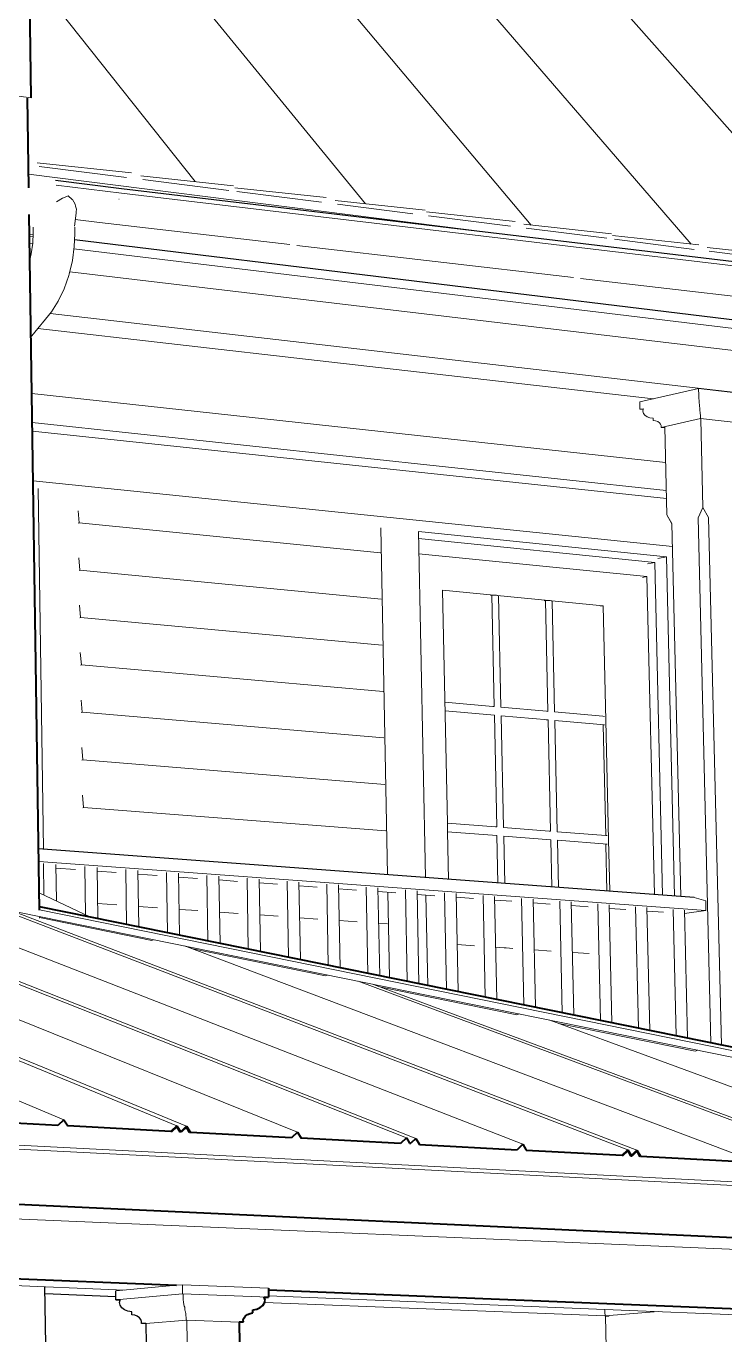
# Model space of a CAD drawing. Header units: inches. Extents: x -4969 to 16721, y 2489 to 24693.
# Drawn here: x 3637 to 3918, y 13142 to 13668 of the extents above; entities that cross this region are included whole.
import ezdxf

# ---------------------------------------------------------------- set-up
doc = ezdxf.new("R2010")
doc.units = ezdxf.units.IN
doc.header["$MEASUREMENT"] = 0
for name, color, linetype, lineweight in [('1', 1, 'Continuous', 9), ('2', 6, 'Continuous', 20), ('3', 3, 'Continuous', 30), ('4', 2, 'Continuous', 40)]:
    doc.layers.add(name, color=color, linetype=linetype, lineweight=lineweight)

msp = doc.modelspace()

# ---------------------------------------------------------------- linework, layer by layer
at = {"layer": '1'}
for p, q in [((3840.4370532, 13588.4998378), (3606.5552808, 13866.6778708)), ((3904.728933, 13580.8660986), (3667.2930244, 13856.0892045)), ((3968.0219261, 13572.6736103), (3726.6416952, 13845.742701)), ((3773.7789065, 13597.1107988), (3695.8912347, 13692.3166838)), ((3705.3247298, 13605.9684385), (3650.7345185, 13674.6639004)), ((3827.0539511, 13585.1633268), (3638.3632217, 13608.9409728)), ((3641.7800755, 13613.5909539), (3679.6757474, 13609.5337531)), ((3677.7407195, 13607.6792698), (3642.6795665, 13612.1224619)), ((3649.4083129, 13604.6043547), (3675.7010395, 13601.3060089)), ((3683.470889, 13608.3162006), (3720.7796276, 13604.308116)), ((3718.8703416, 13602.4670392), (3684.3656482, 13606.8397129)), ((3652.0187329, 13599.2690034), (3649.5711441, 13597.8420108)), ((3652.137438, 13599.2865416), (3652.0187329, 13599.2690034)), ((3654.2911492, 13600.221887), (3652.137438, 13599.2865416)), ((3655.9179639, 13598.8158993), (3654.2911492, 13600.221887)), ((3656.0116572, 13598.7719441), (3655.9179639, 13598.8158993)), ((3657.1239712, 13596.9043084), (3656.0116572, 13598.7719441)), ((3674.7302702, 13598.9597709), (3674.7128229, 13598.9619513)), ((3675.7094815, 13601.3049778), (4096.8708361, 13551.2584821)), ((3721.2427093, 13603.5364245), (3758.0229853, 13599.5732766)), ((3756.13688, 13597.7443654), (3722.1325115, 13602.0536345)), ((3656.8321437, 13588.1024582), (3657.4581202, 13593.233961)), ((3657.2494749, 13596.0441866), (3657.1239712, 13596.9043084)), ((3657.5907668, 13594.9102589), (3657.2494749, 13596.0441866)), ((3657.4581202, 13593.233961), (3657.4944314, 13593.7880671)), ((3657.4944314, 13593.7880671), (3657.5907668, 13594.9102589)), ((3761.6790698, 13598.4186106), (3797.8971273, 13594.5039791)), ((3792.9048757, 13593.0848704), (3762.5629082, 13596.9300146)), ((3798.322762, 13593.7800844), (3834.0345194, 13589.9097438)), ((3657.1559537, 13590.7569221), (3666.8899651, 13589.5599197)), ((3666.9387748, 13589.5540788), (3743.3928601, 13580.6577524)), ((3832.1953012, 13588.1057156), (3799.2006482, 13592.2870265)), ((3837.5602796, 13588.8124864), (3872.7332958, 13584.9898735)), ((3638.716794, 13584.8747765), (3640.169725, 13584.6983768)), ((3638.7281046, 13584.1049095), (3640.1399646, 13583.9337042)), ((3640.195913, 13585.3712595), (3640.0357088, 13581.2549234)), ((3640.1629222, 13587.6086551), (3640.195913, 13585.3712595)), ((3656.9385774, 13585.0343796), (3656.7384619, 13579.8672057)), ((3656.898675, 13587.6342015), (3656.9385774, 13585.0343796)), ((3870.9177303, 13583.1985412), (3838.4312537, 13587.3154525)), ((3873.1255009, 13584.3091867), (3907.8132644, 13580.530071)), ((3906.0190126, 13578.7502637), (3873.9897603, 13582.8092323)), ((3638.7716409, 13581.1415799), (3639.9997712, 13580.9933502)), ((3640.0357088, 13581.2549234), (3639.4481545, 13576.9783902)), ((3656.7384619, 13579.8672057), (3655.9597042, 13574.2224516)), ((3656.6171258, 13578.9877118), (4445.611954, 13483.7596586)), ((3746.2577422, 13580.3243899), (3857.5453044, 13567.3747812)), ((3911.2165746, 13579.48543), (3945.3878888, 13575.7531168)), ((3943.616332, 13573.985671), (3912.0731997, 13577.9830352)), ((3638.8429111, 13576.2905106), (3639.2718279, 13576.2391404)), ((3638.8577966, 13575.2773145), (3639.0372929, 13575.2558515)), ((3639.4481545, 13576.9783902), (3638.8685082, 13574.5482212)), ((3655.9597042, 13574.2224516), (3654.6425434, 13568.7319615)), ((3654.5156342, 13568.2984731), (3652.6046739, 13562.8499351)), ((3654.5156342, 13568.2984731), (3654.6425434, 13568.7319615)), ((4439.3564997, 13476.5117371), (3654.8920459, 13569.771995)), ((3860.3143053, 13567.0525756), (3966.706242, 13554.6726301)), ((3652.6046739, 13562.8499351), (3650.2206331, 13557.8719824)), ((3650.2206331, 13557.8719824), (3647.5141079, 13553.631293)), ((3639.6437029, 13543.9919095), (3647.5141079, 13553.631293)), ((3754.4426364, 13534.1023111), (3642.0499849, 13546.9390355)), ((3639.3247777, 13543.4918509), (3639.6437029, 13543.9919095)), ((3754.4426364, 13534.1023111), (3889.588684, 13518.6668483)), ((3639.6571729, 13520.8670919), (3894.4964264, 13493.0478155)), ((3884.1360589, 13517.4136763), (3905.9917878, 13522.4367588)), ((3905.9917878, 13522.4367588), (3907.7628999, 13522.8438119)), ((3907.8332601, 13519.9517404), (3907.7628999, 13522.8438119)), ((3907.7628999, 13522.8438119), (3934.543863, 13519.7512408)), ((3907.9185704, 13519.7143664), (3907.8332601, 13519.9517404)), ((3907.9268542, 13518.8566243), (3907.9185704, 13519.7143664)), ((3907.9594064, 13517.9268232), (3907.9268542, 13518.8566243)), ((3908.0132739, 13517.009278), (3907.9594064, 13517.9268232)), ((3908.0835658, 13516.1871508), (3908.0132739, 13517.009278)), ((3908.1639038, 13515.5348409), (3908.0835658, 13516.1871508)), ((3908.2470084, 13515.1112185), (3908.1639038, 13515.5348409)), ((3908.2704462, 13514.1482542), (3908.2470084, 13515.1112185)), ((3639.8299008, 13509.1102245), (3894.7631289, 13481.8542171)), ((3892.7610748, 13507.1810416), (3908.534009, 13510.728179)), ((3908.3321797, 13513.8256203), (3908.2704462, 13514.1482542)), ((3908.3920338, 13513.3505296), (3908.3321797, 13513.8256203)), ((3908.4456507, 13512.7576899), (3908.3920338, 13513.3505296)), ((3908.4891313, 13512.0903181), (3908.4456507, 13512.7576899)), ((3908.5193155, 13511.3969999), (3908.4891313, 13512.0903181)), ((3908.534009, 13510.728179), (3908.5193155, 13511.3969999)), ((3908.534009, 13510.728179), (3926.3797539, 13508.7107838)), ((3908.6188383, 13510.4951733), (3908.534009, 13510.728179)), ((3908.6188383, 13510.4951733), (3909.4822747, 13475.0337648)), ((3639.8811294, 13505.6233033), (3894.842227, 13478.5344424)), ((3897.2751326, 13459.3552269), (3640.173972, 13485.6907298)), ((3642.1636839, 13482.5824337), (3644.3075451, 13337.577282)), ((3658.2742035, 13473.6822016), (3658.7160531, 13468.7869237)), ((3909.4822747, 13475.0337648), (3907.5907918, 13470.7610248)), ((3911.8157452, 13470.9404589), (3909.4822747, 13475.0337648)), ((3658.3517607, 13468.6320744), (3658.7160531, 13468.7869237)), ((3779.8044057, 13456.7330344), (3658.7160531, 13468.7869237)), ((3907.5907918, 13470.7610248), (3912.7130258, 13259.7700845)), ((3911.8157452, 13470.9404589), (3916.9955778, 13258.9021195)), ((3779.9761434, 13466.8221547), (3782.7281406, 13327.3200743)), ((3890.1384048, 13452.8786864), (3795.1999282, 13462.4657098)), ((3795.3229505, 13456.396584), (3887.0099848, 13447.2475986)), ((3658.5658347, 13454.6926588), (3659.0075646, 13449.7933192)), ((3890.1384048, 13452.8786864), (3887.2471187, 13452.291364)), ((3890.1384048, 13452.8786864), (3893.2997425, 13319.1265256)), ((3891.4176037, 13454.4449285), (3894.8966807, 13455.1535069)), ((3894.8966807, 13455.1535069), (3898.148061, 13318.7672567)), ((3658.6434061, 13449.6415983), (3659.0075646, 13449.7933192)), ((3780.1700555, 13438.1740719), (3659.0075646, 13449.7933192)), ((3885.2781881, 13446.8993175), (3887.0099848, 13447.2475986)), ((3887.0099848, 13447.2475986), (3890.0175292, 13319.3697433)), ((3869.4608338, 13435.5175717), (3804.849769, 13441.7901546)), ((3806.7767274, 13348.1118249), (3804.849769, 13441.7901546)), ((3658.8578635, 13435.677216), (3659.2994736, 13430.7738154)), ((3824.0808959, 13439.5811746), (3824.6502523, 13439.6968597)), ((3824.6502523, 13439.6968597), (3826.5719777, 13439.6813153)), ((3825.6028687, 13394.9267001), (3824.6502523, 13439.6968597)), ((3826.5719777, 13439.6813153), (3827.3535207, 13439.4345124)), ((3828.3099591, 13394.6880184), (3827.3535207, 13439.4345124)), ((3845.6233894, 13437.491246), (3846.1953905, 13437.6059429)), ((3846.1953905, 13437.6059429), (3848.1082065, 13437.5905313)), ((3847.1783387, 13393.0244106), (3846.1953905, 13437.6059429)), ((3848.1082065, 13437.5905313), (3848.8755692, 13437.3458364)), ((3849.8622698, 13392.7877709), (3848.8755692, 13437.3458364)), ((3868.3112185, 13435.2902231), (3869.4608338, 13435.5175717)), ((3870.5156896, 13389.4142158), (3869.4608338, 13435.5175717)), ((3658.9354493, 13430.6252242), (3659.2994736, 13430.7738154)), ((3780.5361923, 13419.5903958), (3659.2994736, 13430.7738154)), ((3659.150291, 13416.6358199), (3659.5917808, 13411.7283594)), ((3659.227891, 13411.5828992), (3659.5917808, 13411.7283594)), ((3780.902817, 13400.9819565), (3659.5917808, 13411.7283594)), ((3659.4431178, 13397.5684175), (3659.8844872, 13392.656898)), ((3805.7777924, 13396.6746591), (3825.0291262, 13394.9772866)), ((3825.0291262, 13394.9772866), (3825.6028687, 13394.9267001)), ((3828.3099591, 13394.6880184), (3846.6018399, 13393.0752401)), ((3659.5207321, 13392.5145699), (3659.8844872, 13392.656898)), ((3781.2699306, 13382.3487045), (3659.8844872, 13392.656898)), ((3805.84903, 13393.2114727), (3825.6762735, 13391.4768912)), ((3826.6321875, 13346.5517562), (3825.6762735, 13391.4768912)), ((3828.3836584, 13391.2400363), (3847.2540801, 13389.5891621)), ((3828.3869614, 13391.0855043), (3828.3836584, 13391.2400363)), ((3829.3434058, 13346.3387324), (3828.3869614, 13391.0855043)), ((3846.6018399, 13393.0752401), (3847.1783387, 13393.0244106)), ((3846.680911, 13389.4856236), (3847.2540801, 13389.5891621)), ((3848.2404162, 13344.8539702), (3847.2540801, 13389.5891621)), ((3849.8622698, 13392.7877709), (3869.3211101, 13391.0721028)), ((3849.9383005, 13389.3543336), (3869.9786406, 13387.6011093)), ((3849.9417079, 13389.2004536), (3849.9383005, 13389.3543336)), ((3850.9284001, 13344.6427719), (3849.9417079, 13389.2004536)), ((3869.3211101, 13391.0721028), (3869.900463, 13391.0210218)), ((3871.6133014, 13341.442178), (3870.5156896, 13389.4142158)), ((3869.4026605, 13387.4984961), (3869.9786406, 13387.6011093)), ((3870.4164743, 13343.1115692), (3869.4026605, 13387.4984961)), ((3659.7363449, 13378.4749555), (3660.1775936, 13373.5593779)), ((3659.8139733, 13373.4201832), (3660.1775936, 13373.5593779)), ((3781.637534, 13363.6905903), (3660.1775936, 13373.5593779)), ((3660.029973, 13359.3553803), (3660.4711007, 13354.4357457)), ((3660.1076156, 13354.2996856), (3660.4711007, 13354.4357457)), ((3782.0056282, 13345.0075639), (3660.4711007, 13354.4357457)), ((3806.7767274, 13348.1118249), (3826.0575694, 13346.5969047)), ((3806.8096067, 13346.5134105), (3806.7767274, 13348.1118249)), ((3806.8482128, 13344.6365927), (3806.8096067, 13346.5134105)), ((3826.0575694, 13346.5969047), (3826.6321875, 13346.5517562)), ((3829.3434058, 13346.3387324), (3847.6630463, 13344.899335)), ((3806.8482128, 13344.6365927), (3826.7058467, 13343.089995)), ((3807.2417781, 13325.503571), (3806.8482128, 13344.6365927)), ((3827.1113784, 13324.0311989), (3826.7058467, 13343.089995)), ((3829.4173602, 13342.8788107), (3848.316419, 13341.406871)), ((3829.4203053, 13342.7410273), (3829.4173602, 13342.8788107)), ((3829.8245177, 13323.8301505), (3829.4203053, 13342.7410273)), ((3847.6630463, 13344.899335), (3848.2404162, 13344.8539702)), ((3848.7348523, 13322.4288617), (3848.316419, 13341.406871)), ((3850.9284001, 13344.6427719), (3870.4164743, 13343.1115692)), ((3851.0046928, 13341.1974967), (3871.0751397, 13339.6343242)), ((3851.0077309, 13341.0602966), (3851.0046928, 13341.1974967)), ((3851.4247221, 13322.2295377), (3851.0077309, 13341.0602966)), ((3870.4164743, 13343.1115692), (3870.9966936, 13343.0659807)), ((3872.087925, 13320.6983583), (3871.6133014, 13341.442178)), ((3870.4979134, 13339.5428351), (3871.0751397, 13339.6343242)), ((3870.9264009, 13320.7844293), (3870.4979134, 13339.5428351)), ((3644.537079, 13319.2207973), (3644.3499481, 13331.898979)), ((3649.5553523, 13316.8193086), (3649.3355322, 13331.5349661)), ((3661.2302341, 13311.232308), (3660.9315592, 13330.6883043)), ((3666.2053001, 13309.7309628), (3665.8854925, 13330.3266023)), ((3416.2719242, 13327.7326767), (3652.5779635, 13228.896815)), ((3657.1783275, 13329.444827), (3649.3582594, 13330.0135123)), ((3673.6394366, 13328.2477541), (3665.9090434, 13328.8099182)), ((3677.7602051, 13307.389076), (3677.4080191, 13329.4853069)), ((3682.6969974, 13306.3885131), (3682.330602, 13329.1258939)), ((3689.99666, 13327.0582359), (3682.3549659, 13327.6139497)), ((3694.1806437, 13304.0610686), (3693.780325, 13328.2899142)), ((3699.0870379, 13303.0666666), (3698.6718542, 13327.9327685)), ((3706.2509782, 13325.8762011), (3698.6970201, 13326.4255346)), ((3710.5000828, 13300.7535312), (3710.0494612, 13327.1020542)), ((3715.3763587, 13299.7652335), (3714.9102296, 13326.7471544)), ((3722.4033592, 13324.7015793), (3714.9361872, 13325.2446016)), ((3726.7194511, 13297.4662757), (3726.2163999, 13325.9216559)), ((3731.5658853, 13296.4840261), (3731.0466969, 13325.568981)), ((3458.5966493, 13324.804362), (3698.0033899, 13226.4738825)), ((3701.9159833, 13226.2651899), (3462.245963, 13324.5518775)), ((3503.8612088, 13321.6726494), (3746.4879741, 13223.8877785)), ((3663.0173724, 13310.3770751), (3642.6061151, 13320.1448577)), ((3738.4547588, 13323.534301), (3731.0734355, 13324.0710803)), ((3742.8396665, 13294.1991159), (3742.2821011, 13324.7486493)), ((3747.656532, 13293.2228592), (3747.0822122, 13324.3981784)), ((3754.4061211, 13322.3742976), (3747.1097217, 13322.9049011)), ((3758.8616353, 13290.9518683), (3758.2475127, 13323.5829652)), ((3763.649202, 13289.9815496), (3763.01772, 13323.2346776)), ((3770.2583785, 13321.2215011), (3763.0459903, 13321.7459952)), ((3774.7862529, 13287.7243512), (3774.1135709, 13322.4245352)), ((3779.5447873, 13286.7599167), (3778.8541529, 13322.0784106)), ((3786.0124516, 13320.0758448), (3778.883174, 13320.594295)), ((3782.8665365, 13320.3046198), (3783.5442732, 13285.9493221)), ((3790.614404, 13284.5163855), (3789.8812002, 13321.2732917)), ((3795.3441693, 13283.5577818), (3794.5924321, 13320.9293101)), ((3806.3469625, 13281.327794), (3805.5513137, 13320.1291682)), ((3811.0482188, 13280.3749683), (3810.2334673, 13319.7873097)), ((3546.7932303, 13318.0630899), (3790.2958693, 13221.5511229)), ((3794.0697866, 13221.3498271), (3548.3730636, 13318.5930141)), ((3588.6751985, 13315.8046361), (3837.0692173, 13219.056294)), ((3673.8454439, 13315.2122247), (3666.1117561, 13315.7552021)), ((3690.2096032, 13314.0633073), (3682.5646748, 13314.600053)), ((3801.6692498, 13318.9372624), (3794.6221942, 13319.4497333)), ((3798.1040222, 13319.1965303), (3798.8407915, 13282.8491049)), ((3817.2296713, 13317.8056887), (3810.2639606, 13318.3122441)), ((3821.9847917, 13278.1584017), (3821.1248133, 13318.9920988)), ((3826.6577961, 13277.211302), (3825.7781569, 13318.6523438)), ((3832.6946032, 13316.6810591), (3825.8093719, 13317.1817619)), ((3837.5287447, 13275.0080358), (3836.6025897, 13317.8620184)), ((3842.173751, 13274.0666105), (3841.2273884, 13317.5243475)), ((3848.0649219, 13315.5633099), (3841.2593156, 13316.0582222)), ((3852.9796642, 13271.8765254), (3851.9855228, 13316.7388628)), ((3857.5969233, 13270.9407238), (3856.5820384, 13316.403257)), ((3863.3414929, 13314.4523781), (3856.6146687, 13314.9415613)), ((3868.338383, 13268.7637017), (3867.2744816, 13315.6225686)), ((3872.9281428, 13267.8334735), (3871.8429729, 13315.2890089)), ((3883.6057239, 13265.669398), (3882.4703248, 13314.5130731)), ((4174.5099554, 13202.5905651), (3625.7825968, 13314.0011518)), ((3879.3444651, 13216.8013879), (3628.1274022, 13313.1513388)), ((3632.0195933, 13312.7348263), (3882.9869504, 13216.6071025)), ((4192.0990736, 13201.7831161), (3642.7082051, 13313.1960158)), ((3642.7562774, 13309.9239336), (3642.7469796, 13310.5567968)), ((3687.9281882, 13300.9400024), (3642.7529258, 13310.1520641)), ((3706.4707661, 13312.9216213), (3698.9136329, 13313.4522029)), ((3722.6299018, 13311.7870985), (3715.1596129, 13312.3115828)), ((3738.6879675, 13310.6596718), (3731.3035845, 13311.1781247)), ((3754.6459085, 13309.5392747), (3747.3465056, 13310.0517612)), ((3878.5251714, 13313.3482016), (3871.876297, 13313.8317162)), ((3888.1682293, 13264.7446936), (3887.0110472, 13314.1815409)), ((3893.616802, 13312.2507189), (3887.045056, 13312.7286247)), ((3898.7825, 13262.5934495), (3897.5739003, 13313.4103143)), ((3770.5046585, 13308.4258418), (3763.2893219, 13308.9324261)), ((3782.743293, 13307.566575), (3779.1329675, 13307.8200537)), ((3688.6329231, 13301.240367), (3687.9281882, 13300.9400024)), ((3701.0542125, 13298.7184167), (3924.4955998, 13214.3930857)), ((3810.656907, 13299.3040687), (3817.6267926, 13298.8234219)), ((3757.7527284, 13286.7015024), (3703.6773569, 13297.728459)), ((3826.2116174, 13298.231408), (3827.6624735, 13298.1313563)), ((3827.6624735, 13298.1313563), (3829.596461, 13297.9979875)), ((3829.596461, 13297.9979875), (3830.3778216, 13297.9441045)), ((3830.3778216, 13297.9441045), (3833.1009466, 13297.7563164)), ((3841.6707388, 13297.1653393), (3848.4803673, 13296.6957439)), ((3857.0351496, 13296.1058018), (3863.7659219, 13295.6416444)), ((3757.7527284, 13286.7015024), (3758.5619168, 13287.0423685)), ((3965.3172469, 13212.2157127), (3770.9513142, 13284.5268934)), ((3777.0706147, 13283.2844642), (3968.8350486, 13212.0280778)), ((3834.6650624, 13271.0176735), (3780.1853454, 13282.1270835)), ((2585.129233, 13272.2793085), (4184.8785151, 13190.4077112)), ((4186.1137122, 13188.9441719), (2583.8530505, 13270.4639797)), ((3835.5911177, 13271.402783), (3834.6650624, 13271.0176735)), ((3847.9236585, 13268.8988517), (4008.9291218, 13209.8895126)), ((3906.3778687, 13256.3941215), (3851.5208008, 13267.5804803)), ((3906.3778687, 13256.3941215), (3907.4145919, 13256.8201395)), ((4136.1018863, 13167.705103), (2618.8005305, 13231.9583323)), ((3248.6554103, 13177.6876567), (3676.9599796, 13160.3982281)), ((3673.3939041, 13160.0676884), (3697.8215715, 13162.3318904)), ((3644.9739608, 13158.9754442), (3673.4288545, 13157.8416175)), ((3644.9758279, 13158.8483573), (3673.430839, 13157.7152192)), ((3700.2732525, 13158.9170311), (3673.4503321, 13156.4736712)), ((3734.8691699, 13157.5241163), (3700.2732525, 13158.9170311)), ((3734.8595707, 13158.0609875), (3870.0339816, 13152.6043842)), ((3733.2869613, 13155.4564838), (3870.2078156, 13150.0006725)), ((3870.1403154, 13151.4932929), (3870.0339816, 13152.6043842)), ((3870.0339816, 13152.6043842), (4088.83264, 13143.77211)), ((3870.2078156, 13150.0006725), (3870.1403154, 13151.4932929)), ((3870.2078156, 13150.0006725), (3891.5799337, 13151.7346359)), ((3685.5007125, 13146.9468571), (3701.9263138, 13148.3660418)), ((3701.9263138, 13148.3660418), (3723.0477799, 13147.5585947)), ((3870.2078156, 13150.0006725), (3870.3633486, 13149.8729546)), ((3870.3633486, 13149.8729546), (3871.5601091, 13149.9699814)), ((3870.8643849, 13127.781853), (3870.3633486, 13149.8729546)), ((3871.5601091, 13149.9699814), (3871.7160401, 13149.9826237)), ((3871.5601091, 13149.9699814), (3871.716469, 13149.9637503))]:
    msp.add_line(p, q, dxfattribs=at)
at = {"layer": '2'}
for p, q in [((3578.0343572, 13647.758685), (3639.393072, 13639.6639191)), ((4438.6889571, 13461.5996777), (3647.0232748, 13553.0301386)), ((3884.2033181, 13514.5485247), (3884.1360589, 13517.4136763)), ((3885.5980879, 13514.6128767), (3884.2033181, 13514.5485247)), ((3884.2033181, 13514.5485247), (3885.5497791, 13514.3960226)), ((3885.3981411, 13513.715329), (3885.5497791, 13514.3960226)), ((3885.5497791, 13514.3960226), (3885.5980879, 13514.6128767)), ((3885.5933236, 13512.8310702), (3885.3981411, 13513.715329)), ((3885.6248573, 13512.7875112), (3885.5933236, 13512.8310702)), ((3886.1660723, 13512.0399113), (3885.6248573, 13512.7875112)), ((3887.0647643, 13511.4132947), (3886.1660723, 13512.0399113)), ((3888.2083386, 13511.0078502), (3887.0647643, 13511.4132947)), ((3889.4935748, 13510.8602717), (3888.2083386, 13511.0078502)), ((3889.5068343, 13510.2998912), (3889.4935748, 13510.8602717)), ((3889.516192, 13509.9044218), (3889.5068343, 13510.2998912)), ((3890.4685301, 13509.7857369), (3889.516192, 13509.9044218)), ((3891.3270181, 13509.4946102), (3890.4685301, 13509.7857369)), ((3892.0289583, 13509.0522546), (3891.3270181, 13509.4946102)), ((3892.5230598, 13508.4909393), (3892.0289583, 13509.0522546)), ((3892.7536555, 13507.9015883), (3892.5230598, 13508.4909393)), ((3892.7731992, 13507.8516392), (3892.7536555, 13507.9015883)), ((3892.7610748, 13507.1810416), (3892.7731992, 13507.8516392)), ((3894.1634247, 13507.0240167), (3892.7610748, 13507.1810416)), ((3894.1581687, 13507.2446132), (3894.9982649, 13471.9854758)), ((3897.0551614, 13468.5601233), (3894.9982649, 13471.9854758)), ((3894.9982649, 13471.9854758), (3897.0595242, 13468.3775589)), ((3897.0551614, 13468.5601233), (3900.6392019, 13318.5826588)), ((3795.1428268, 13465.2827187), (3797.9622388, 13326.191201)), ((3894.8966807, 13455.1535069), (3795.1428268, 13465.2827187)), ((3910.75185, 13313.0288064), (3642.4223664, 13332.6518704)), ((3905.9602036, 13318.1883633), (3910.6573194, 13316.9264617)), ((3910.75185, 13313.0288064), (3910.6573194, 13316.9264617)), ((3903.3179931, 13261.6742199), (3902.0871063, 13313.0807911)), ((3902.1183848, 13311.7744785), (3910.75185, 13313.0288064)), ((3697.8215715, 13162.3318904), (3700.2126923, 13162.5535235)), ((3700.2732525, 13158.9170311), (3700.2126923, 13162.5535235)), ((3700.2126923, 13162.5535235), (3734.8045826, 13161.1363953)), ((3700.4866766, 13158.8094542), (3700.2732525, 13158.9170311)), ((3700.4716598, 13157.7007815), (3700.4866766, 13158.8094542)), ((3700.5171575, 13156.5555556), (3700.4716598, 13157.7007815)), ((3700.619036, 13155.4777172), (3700.5171575, 13156.5555556)), ((3700.7680259, 13154.5650077), (3700.619036, 13155.4777172)), ((3700.9505827, 13153.9000073), (3700.7680259, 13154.5650077)), ((3701.1501406, 13153.5426305), (3700.9505827, 13153.9000073)), ((3701.1703331, 13152.3321502), (3701.1501406, 13153.5426305)), ((3701.3182094, 13152.0563383), (3701.1703331, 13152.3321502)), ((3701.4546256, 13151.575479), (3701.3182094, 13152.0563383)), ((3701.5696619, 13150.9247546), (3701.4546256, 13151.575479)), ((3701.6549652, 13150.1516159), (3701.5696619, 13150.9247546)), ((3701.7043464, 13149.312331), (3701.6549652, 13150.1516159)), ((3701.7142218, 13148.4679239), (3701.7043464, 13149.312331)), ((3701.9263138, 13148.3660418), (3701.7142218, 13148.4679239)), ((3701.9263138, 13148.3660418), (3702.2626801, 13128.2314177))]:
    msp.add_line(p, q, dxfattribs=at)
at = {"layer": '3'}
for p, q in [((3649.2344434, 13606.5341683), (3675.738041, 13603.1996604)), ((3675.738041, 13603.1996604), (4096.8830218, 13553.0006342)), ((3656.8471478, 13582.6735793), (4464.7250315, 13484.5895344)), ((3905.9602036, 13318.1883633), (3642.3478705, 13337.7224973)), ((3650.2545222, 12799.5495784), (3644.9340645, 13161.6910226)), ((3673.4288545, 13157.8416175), (3673.3939041, 13160.0676884)), ((3673.430839, 13157.7152192), (3673.4288545, 13157.8416175)), ((3673.4503321, 13156.4736712), (3673.430839, 13157.7152192)), ((3675.1479618, 13156.5027057), (3673.4503321, 13156.4736712)), ((3673.4503321, 13156.4736712), (3675.1265225, 13156.4073229)), ((3674.8967266, 13155.3849514), (3675.1265225, 13156.4073229)), ((3675.1263896, 13154.2692031), (3674.8967266, 13155.3849514)), ((3675.8163074, 13153.2561418), (3675.1263896, 13154.2692031)), ((3675.1265225, 13156.4073229), (3675.1479618, 13156.5027057)), ((3676.9043316, 13152.4372343), (3675.8163074, 13153.2561418)), ((3678.292361, 13151.8864883), (3676.9043316, 13152.4372343)), ((3679.8551371, 13151.6537567), (3678.292361, 13151.8864883)), ((3679.8742352, 13150.4545009), (3679.8551371, 13151.6537567)), ((3681.0322072, 13150.2703173), (3679.8742352, 13150.4545009)), ((3682.074484, 13149.8734002), (3681.0322072, 13150.2703173)), ((3682.9249325, 13149.2926663), (3682.074484, 13149.8734002)), ((3683.5213919, 13148.5704786), (3682.9249325, 13149.2926663)), ((3683.8202368, 13147.7595599), (3683.5213919, 13148.5704786)), ((3683.7995881, 13146.9191414), (3683.8202368, 13147.7595599)), ((3685.5007125, 13146.9468571), (3683.7995881, 13146.9191414)), ((3685.5021976, 13146.854757), (3683.7995881, 13146.9191414)), ((3685.5007125, 13146.9468571), (3685.5021976, 13146.854757)), ((3685.5021976, 13146.854757), (3685.822068, 13127.0148033))]:
    msp.add_line(p, q, dxfattribs=at)
at = {"layer": '4'}
for p, q in [((3639.393072, 13639.6639191), (3638.8210237, 13678.4596955)), ((3638.4438738, 13603.4513176), (3637.9131018, 13639.5787612)), ((3642.7093093, 13313.1208588), (3638.600007, 13592.8239804)), ((4192.3620872, 13203.0922959), (3642.68909, 13314.4971036)), ((2583.2274368, 13243.9270921), (4184.9627498, 13169.2167703)), ((3650.1437398, 13226.6022964), (3607.9336307, 13228.8340761)), ((3652.5779635, 13228.896815), (3650.1437398, 13226.6022964)), ((3652.5779635, 13228.896815), (3654.1283744, 13226.3916163)), ((3695.601795, 13224.1987876), (3654.1283744, 13226.3916163)), ((3698.0033899, 13226.4738825), (3695.601795, 13224.1987876)), ((3697.9250421, 13226.053349), (3695.6478568, 13223.8960283)), ((3697.9250421, 13226.053349), (3697.670074, 13226.1581234)), ((3697.9250421, 13226.053349), (3699.1713535, 13224.0100539)), ((3698.0033899, 13226.4738825), (3699.3280486, 13224.3018947)), ((3701.9159833, 13226.2651899), (3699.8171043, 13224.2760084)), ((3701.8376057, 13225.8449801), (3699.862979, 13223.9734855)), ((3701.8376057, 13225.8449801), (3701.5828778, 13225.9494941)), ((3703.0813366, 13223.8033209), (3701.8376057, 13225.8449801)), ((3701.9159833, 13226.2651899), (3703.4266484, 13223.7850632)), ((3699.862979, 13223.9734855), (3699.1713535, 13224.0100539)), ((3699.3280486, 13224.3018947), (3699.8171043, 13224.2760084)), ((3703.4266484, 13223.7850632), (3703.0813366, 13223.8033209)), ((3744.1209842, 13221.6334271), (3703.4266484, 13223.7850632)), ((3746.4879741, 13223.8877785), (3744.1209842, 13221.6334271)), ((3746.4879741, 13223.8877785), (3747.9631448, 13221.4302801)), ((3787.95995, 13219.3155246), (3747.9631448, 13221.4302801)), ((3790.2958693, 13221.5511229), (3787.95995, 13219.3155246)), ((3790.2958693, 13221.5511229), (3791.5565306, 13219.4201216)), ((3794.0697866, 13221.3498271), (3792.0282544, 13219.3951526)), ((3794.0697866, 13221.3498271), (3795.5074977, 13218.9164622)), ((3791.5565306, 13219.4201216), (3792.0282544, 13219.3951526)), ((3795.5074977, 13218.9164622), (3834.766266, 13216.840729)), ((3837.0692173, 13219.056294), (3834.766266, 13216.840729)), ((3837.0692173, 13219.056294), (3838.4734597, 13216.6447182)), ((3838.4734597, 13216.6447182), (3877.0711284, 13214.6039393)), ((3879.0215241, 13216.4892273), (3877.0711284, 13214.6039393)), ((3877.0711284, 13214.6039393), (3877.3935216, 13214.5868934)), ((3877.3935216, 13214.5868934), (3879.26488, 13216.3958478)), ((3879.3444651, 13216.8013879), (3879.0215241, 13216.4892273)), ((3879.26488, 13216.3958478), (3879.0215241, 13216.4892273)), ((3879.26488, 13216.3958478), (3880.3941942, 13214.4282385)), ((3879.3444651, 13216.8013879), (3880.5447694, 13214.7098587)), ((3880.3941942, 13214.4282385), (3881.0380788, 13214.3941943)), ((3881.0000664, 13214.6857592), (3880.5447694, 13214.7098587)), ((3882.9869504, 13216.6071025), (3881.0000664, 13214.6857592)), ((3882.9073435, 13216.2018634), (3881.0380788, 13214.3941943)), ((3882.9073435, 13216.2018634), (3882.6642298, 13216.2950274)), ((3882.9073435, 13216.2018634), (3884.2054117, 13213.9373746)), ((3882.9869504, 13216.6071025), (3884.3558546, 13214.2187732)), ((3884.3558546, 13214.2187732), (3922.2537007, 13212.2149962)), ((3248.6535035, 13180.7051661), (3697.8215715, 13162.3318904)), ((3733.154601, 13157.4947921), (3734.8691699, 13157.5241163)), ((3733.4459292, 13156.3808841), (3733.154601, 13157.4947921)), ((3733.1861632, 13157.3741126), (3734.8691699, 13157.5241163)), ((3734.8045826, 13161.1363953), (3734.8691699, 13157.5241163)), ((3734.8156061, 13160.5198631), (4109.0748801, 13145.2325713)), ((3728.5720058, 13152.4669547), (3730.1391597, 13152.75305)), ((3728.593262, 13151.2628663), (3728.5720058, 13152.4669547)), ((3730.1391597, 13152.75305), (3731.520135, 13153.3526888)), ((3731.520135, 13153.3526888), (3732.5899855, 13154.2117267)), ((3732.5899855, 13154.2117267), (3733.2518833, 13155.2525047)), ((3733.2518833, 13155.2525047), (3733.4459292, 13156.3808841)), ((3723.0477799, 13147.5585947), (3724.7600442, 13147.5864918)), ((3723.0477799, 13147.5585947), (3723.0498364, 13147.4407717)), ((3724.7600442, 13147.5864918), (3723.0498364, 13147.4407717)), ((3723.0498364, 13147.4407717), (3723.397787, 13127.5059449)), ((3724.7109123, 13148.4286341), (3724.9842858, 13149.2517326)), ((3724.7600442, 13147.5864918), (3724.7109123, 13148.4286341)), ((3724.9842858, 13149.2517326), (3725.5602304, 13149.9957826)), ((3725.5602304, 13149.9957826), (3726.3967767, 13150.6065332)), ((3726.3967767, 13150.6065332), (3727.4329637, 13151.0394309)), ((3727.4329637, 13151.0394309), (3728.593262, 13151.2628663))]:
    msp.add_line(p, q, dxfattribs=at)

doc.saveas('drawing.dxf')
